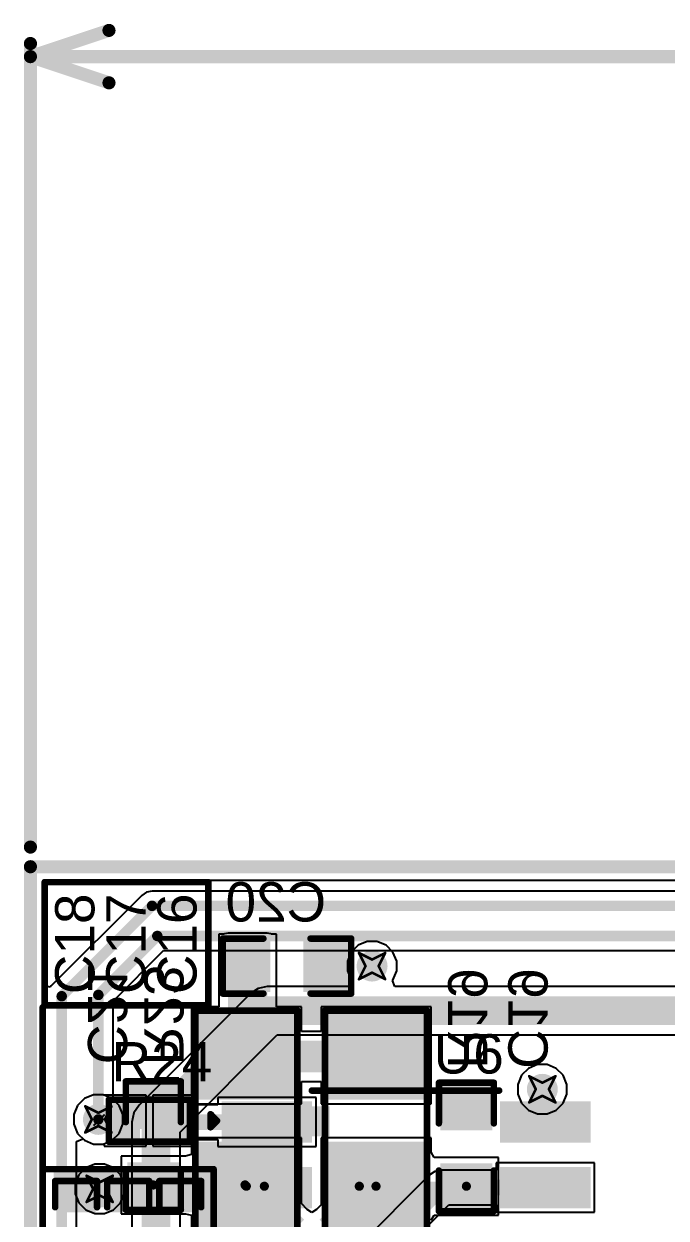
# Model space of a CAD drawing. Header units: inches. Extents: x -6 to 430, y 0 to 90.
# Drawn here: x -0.13 to 12.33, y 43.19 to 66.34 of the extents above; entities that cross this region are included whole.
import ezdxf

# ---------------------------------------------------------------- set-up
doc = ezdxf.new("R2010")
doc.units = ezdxf.units.IN
for name, color, linetype in [('Board_Outline', 56, 'Continuous'), ('Bottom Layer', 5, 'Continuous'), ('Bottom Overlay', 54, 'Continuous'), ('Bottom Paste', 16, 'Continuous'), ('Bottom Solder', 6, 'Continuous'), ('Drill Drawing', 1, 'Continuous'), ('Layer 1', 16, 'Continuous'), ('Layer 2', 76, 'Continuous'), ('Mechanical 1', 6, 'Continuous'), ('Top Layer', 1, 'Continuous'), ('Top Overlay', 2, 'Continuous'), ('Top Paste', 8, 'Continuous'), ('Top Solder', 216, 'Continuous'), ('Via Holes', 16, 'Continuous')]:
    doc.layers.add(name, color=color, linetype=linetype)
doc.styles.add('Arial', font='', dxfattribs={"height": 0.2})
doc.styles.get('Arial').set_extended_font_data('Arial')

msp = doc.modelspace()

# ---------------------------------------------------------------- hatches: boundary and pattern name
at = {"layer": 'Bottom Layer'}
for points in [[(3.832, 46.017), (4.594, 46.017), (4.594, 48.531), (3.832, 48.531)], [(3.832, 47.63), (3.832, 48.519), (4.594, 48.519), (4.594, 47.63)], [(5.356, 47.63), (5.356, 48.519), (6.118, 48.519), (6.118, 47.63)], [(3.299, 45.585), (3.299, 47.109), (5.077, 47.109), (5.077, 45.585)], [(7.591, 47.109), (7.591, 45.585), (5.813, 45.585), (5.813, 47.109)], [(3.832, 46.017), (7.109, 46.017), (7.109, 46.626), (3.832, 46.626)], [(2.829, 44.975), (1.94, 44.975), (1.94, 45.737), (2.829, 45.737)], [(8.01, 45.712), (8.899, 45.712), (8.899, 44.95), (8.01, 44.95)], [(3.299, 43.045), (3.299, 44.569), (5.077, 44.569), (5.077, 43.045)], [(7.591, 44.569), (7.591, 43.045), (5.813, 43.045), (5.813, 44.569)], [(2.829, 43.451), (1.94, 43.451), (1.94, 44.213), (2.829, 44.213)], [(8.01, 44.188), (8.899, 44.188), (8.899, 43.426), (8.01, 43.426)]]:
    msp.add_hatch(color=5, dxfattribs=at).paths.add_polyline_path(points)
h = msp.add_hatch(color=5, dxfattribs=at)
edge = h.paths.add_edge_path()
edge.add_arc((6.626, 48.074), 0.3, 0, 360)
h = msp.add_hatch(color=5, dxfattribs=at)
edge = h.paths.add_edge_path()
edge.add_arc((9.928, 45.686), 0.3, 0, 360)
h = msp.add_hatch(color=5, dxfattribs=at)
edge = h.paths.add_edge_path()
edge.add_arc((1.318, 45.102), 0.3, 0, 360)
h = msp.add_hatch(color=5, dxfattribs=at)
edge = h.paths.add_edge_path()
edge.add_arc((1.343, 43.756), 0.3, 0, 360)
at = {"layer": 'Bottom Paste'}
for points in [[(3.832, 47.63), (3.832, 48.519), (4.594, 48.519), (4.594, 47.63)], [(5.356, 47.63), (5.356, 48.519), (6.118, 48.519), (6.118, 47.63)], [(3.299, 45.585), (3.299, 47.109), (5.077, 47.109), (5.077, 45.585)], [(7.591, 47.109), (7.591, 45.585), (5.813, 45.585), (5.813, 47.109)], [(2.829, 44.975), (1.94, 44.975), (1.94, 45.737), (2.829, 45.737)], [(8.01, 45.712), (8.899, 45.712), (8.899, 44.95), (8.01, 44.95)], [(3.299, 43.045), (3.299, 44.569), (5.077, 44.569), (5.077, 43.045)], [(7.591, 44.569), (7.591, 43.045), (5.813, 43.045), (5.813, 44.569)], [(2.829, 43.451), (1.94, 43.451), (1.94, 44.213), (2.829, 44.213)], [(8.01, 44.188), (8.899, 44.188), (8.899, 43.426), (8.01, 43.426)]]:
    msp.add_hatch(color=16, dxfattribs=at).paths.add_polyline_path(points)
at = {"layer": 'Bottom Solder'}
for points in [[(3.772, 47.57), (3.772, 48.579), (4.654, 48.579), (4.654, 47.57)], [(5.296, 47.57), (5.296, 48.579), (6.178, 48.579), (6.178, 47.57)], [(3.197, 45.483), (3.197, 47.21), (5.178, 47.21), (5.178, 45.483)], [(7.693, 47.21), (7.693, 45.483), (5.712, 45.483), (5.712, 47.21)], [(2.889, 44.915), (1.88, 44.915), (1.88, 45.797), (2.889, 45.797)], [(7.95, 45.772), (8.959, 45.772), (8.959, 44.89), (7.95, 44.89)], [(3.197, 42.943), (3.197, 44.67), (5.178, 44.67), (5.178, 42.943)], [(7.693, 44.67), (7.693, 42.943), (5.712, 42.943), (5.712, 44.67)], [(2.889, 43.391), (1.88, 43.391), (1.88, 44.273), (2.889, 44.273)], [(7.95, 44.248), (8.959, 44.248), (8.959, 43.366), (7.95, 43.366)]]:
    msp.add_hatch(color=6, dxfattribs=at).paths.add_polyline_path(points)
at = {"layer": 'Layer 1'}
h = msp.add_hatch(color=16, dxfattribs=at)
edge = h.paths.add_edge_path()
edge.add_arc((6.626, 48.074), 0.3, 0, 360)
h = msp.add_hatch(color=16, dxfattribs=at)
edge = h.paths.add_edge_path()
edge.add_arc((9.928, 45.686), 0.3, 0, 360)
h = msp.add_hatch(color=16, dxfattribs=at)
edge = h.paths.add_edge_path()
edge.add_arc((1.318, 45.102), 0.3, 0, 360)
h = msp.add_hatch(color=16, dxfattribs=at)
edge = h.paths.add_edge_path()
edge.add_arc((1.343, 43.756), 0.3, 0, 360)
at = {"layer": 'Layer 2'}
h = msp.add_hatch(color=76, dxfattribs=at)
edge = h.paths.add_edge_path()
edge.add_arc((6.626, 48.074), 0.3, 0, 360)
h = msp.add_hatch(color=76, dxfattribs=at)
edge = h.paths.add_edge_path()
edge.add_arc((9.928, 45.686), 0.3, 0, 360)
h = msp.add_hatch(color=76, dxfattribs=at)
edge = h.paths.add_edge_path()
edge.add_arc((1.318, 45.102), 0.3, 0, 360)
h = msp.add_hatch(color=76, dxfattribs=at)
edge = h.paths.add_edge_path()
edge.add_arc((1.343, 43.756), 0.3, 0, 360)
at = {"layer": 'Top Layer'}
h = msp.add_hatch(color=1, dxfattribs=at)
edge = h.paths.add_edge_path()
edge.add_arc((6.626, 48.074), 0.3, 0, 360)
h = msp.add_hatch(color=1, dxfattribs=at)
edge = h.paths.add_edge_path()
edge.add_arc((9.928, 45.686), 0.3, 0, 360)
h = msp.add_hatch(color=1, dxfattribs=at)
edge = h.paths.add_edge_path()
edge.add_arc((1.318, 45.102), 0.3, 0, 360)
for points in [[(1.61, 44.759), (1.61, 45.394), (2.067, 45.394), (2.067, 44.759)], [(2.549, 44.759), (2.549, 45.394), (3.007, 45.394), (3.007, 44.759)], [(3.812, 44.751), (3.812, 45.351), (5.362, 45.351), (5.362, 44.751)], [(9.212, 44.751), (9.212, 45.351), (10.762, 45.351), (10.762, 44.751)], [(0.454, 43.4), (5.382, 43.4), (5.382, 44.086), (0.454, 44.086)], [(3.812, 43.481), (3.812, 44.081), (5.362, 44.081), (5.362, 43.481)], [(9.212, 43.481), (9.212, 44.081), (10.762, 44.081), (10.762, 43.481)], [(0.568, 43.82), (1.203, 43.82), (1.203, 43.362), (0.568, 43.362)], [(2.213, 43.362), (1.578, 43.362), (1.578, 43.82), (2.213, 43.82)], [(2.588, 43.82), (3.223, 43.82), (3.223, 43.362), (2.588, 43.362)]]:
    msp.add_hatch(color=1, dxfattribs=at).paths.add_polyline_path(points)
h = msp.add_hatch(color=1, dxfattribs=at)
edge = h.paths.add_edge_path()
edge.add_arc((1.343, 43.756), 0.3, 0, 360)
at = {"layer": 'Top Overlay'}
msp.add_hatch(color=2, dxfattribs=at).paths.add_polyline_path([(5.448, 44.772), (5.804, 44.772), (5.804, 45.356), (5.448, 45.356)])
at = {"layer": 'Top Paste'}
for points in [[(1.61, 44.759), (1.61, 45.394), (2.067, 45.394), (2.067, 44.759)], [(2.549, 44.759), (2.549, 45.394), (3.007, 45.394), (3.007, 44.759)], [(3.812, 44.751), (3.812, 45.351), (5.362, 45.351), (5.362, 44.751)], [(9.212, 44.751), (9.212, 45.351), (10.762, 45.351), (10.762, 44.751)], [(3.812, 43.481), (3.812, 44.081), (5.362, 44.081), (5.362, 43.481)], [(9.212, 43.481), (9.212, 44.081), (10.762, 44.081), (10.762, 43.481)], [(0.568, 43.82), (1.203, 43.82), (1.203, 43.362), (0.568, 43.362)], [(2.213, 43.362), (1.578, 43.362), (1.578, 43.82), (2.213, 43.82)], [(2.588, 43.82), (3.223, 43.82), (3.223, 43.362), (2.588, 43.362)]]:
    msp.add_hatch(color=8, dxfattribs=at).paths.add_polyline_path(points)
at = {"layer": 'Top Solder'}
for points in [[(1.555, 44.704), (1.555, 45.449), (2.122, 45.449), (2.122, 44.704)], [(2.494, 44.704), (2.494, 45.449), (3.062, 45.449), (3.062, 44.704)], [(3.71, 44.65), (3.71, 45.453), (5.463, 45.453), (5.463, 44.65)], [(9.11, 44.65), (9.11, 45.453), (10.863, 45.453), (10.863, 44.65)], [(3.71, 43.38), (3.71, 44.183), (5.463, 44.183), (5.463, 43.38)], [(9.11, 43.38), (9.11, 44.183), (10.863, 44.183), (10.863, 43.38)], [(0.508, 43.88), (1.263, 43.88), (1.263, 43.302), (0.508, 43.302)], [(2.273, 43.302), (1.518, 43.302), (1.518, 43.88), (2.273, 43.88)], [(2.528, 43.88), (3.283, 43.88), (3.283, 43.302), (2.528, 43.302)]]:
    msp.add_hatch(color=216, dxfattribs=at).paths.add_polyline_path(points)
at = {"layer": 'Via Holes'}
h = msp.add_hatch(color=7, dxfattribs=at)
edge = h.paths.add_edge_path()
edge.add_arc((6.626, 48.074), 0.15, 0, 360)
h = msp.add_hatch(color=7, dxfattribs=at)
edge = h.paths.add_edge_path()
edge.add_arc((9.928, 45.686), 0.15, 0, 360)
h = msp.add_hatch(color=7, dxfattribs=at)
edge = h.paths.add_edge_path()
edge.add_arc((1.318, 45.102), 0.15, 0, 360)
h = msp.add_hatch(color=7, dxfattribs=at)
edge = h.paths.add_edge_path()
edge.add_arc((1.343, 43.756), 0.15, 0, 360)

# ---------------------------------------------------------------- linework, layer by layer
at = {"layer": 'Board_Outline'}
for points in [[(0, 50, 0.254, 0.254, 0), (45, 50, 0.254, 0.254, 0)], [(0, 0, 0.254, 0.254, 0), (0, 50, 0.254, 0.254, 0)]]:
    msp.add_lwpolyline(points, format="xyseb", dxfattribs=at)
msp.add_lwpolyline([(-0.064, 50, 0.127, 0.127, 1), (0.064, 50, 0.127, 0.127, 1)], format="xyseb", close=True, dxfattribs=at)
msp.add_lwpolyline([(-0.064, 50, 0.127, 0.127, 1), (0.064, 50, 0.127, 0.127, 1)], format="xyseb", close=True, dxfattribs=at)
at = {"layer": 'Bottom Layer'}
for p, q in [((0.259, 19.005), (0.259, 49.741)), ((0.259, 49.741), (31.794, 49.741)), ((3.759, 48.696), (3.654, 48.696)), ((3.654, 48.696), (3.654, 48.549)), ((3.763, 48.699), (3.759, 48.696)), ((3.832, 48.712), (3.763, 48.699)), ((4.594, 48.712), (3.832, 48.712)), ((4.664, 48.699), (4.594, 48.712)), ((4.667, 48.696), (4.664, 48.699)), ((4.772, 48.696), (4.667, 48.696)), ((4.772, 48.549), (4.772, 48.696)), ((3.654, 48.549), (3.651, 48.531)), ((3.651, 48.531), (3.651, 47.287)), ((4.775, 48.531), (4.772, 48.549)), ((4.775, 47.287), (4.775, 48.531)), ((3.651, 47.287), (3.121, 47.287)), ((3.121, 47.287), (3.121, 45.407)), ((5.255, 47.287), (4.775, 47.287)), ((5.255, 46.807), (5.255, 47.287)), ((7.769, 47.287), (5.636, 47.287)), ((5.636, 47.287), (5.636, 46.807)), ((7.769, 45.407), (7.769, 47.287)), ((5.636, 46.807), (5.255, 46.807)), ((5.255, 45.407), (5.255, 45.835)), ((5.255, 45.835), (5.636, 45.835)), ((5.636, 45.835), (5.636, 45.407)), ((0.913, 45.373), (0.84, 45.197)), ((1.047, 45.507), (0.913, 45.373)), ((1.223, 45.58), (1.047, 45.507)), ((1.413, 45.58), (1.223, 45.58)), ((1.588, 45.507), (1.413, 45.58)), ((1.723, 45.373), (1.588, 45.507)), ((1.795, 45.197), (1.723, 45.373)), ((3.121, 45.407), (5.255, 45.407)), ((5.636, 45.407), (7.769, 45.407)), ((0.84, 45.197), (0.84, 45.007)), ((1.795, 45.007), (1.795, 45.197)), ((0.84, 45.007), (0.913, 44.832)), ((1.723, 44.832), (1.795, 45.007)), ((0.913, 44.832), (1.047, 44.697)), ((1.047, 44.697), (1.223, 44.624)), ((1.413, 44.624), (1.588, 44.697)), ((1.588, 44.697), (1.723, 44.832)), ((5.255, 44.747), (3.121, 44.747)), ((3.121, 44.747), (3.121, 44.422)), ((5.255, 43.474), (5.255, 44.747)), ((7.769, 44.747), (5.636, 44.747)), ((5.636, 44.747), (5.636, 43.448)), ((7.769, 44.466), (7.769, 44.747)), ((1.223, 44.624), (1.413, 44.624)), ((7.833, 44.366), (7.769, 44.466)), ((3.007, 44.391), (1.762, 44.391)), ((1.762, 44.391), (1.762, 43.273)), ((3.121, 44.422), (3.007, 44.391)), ((3.007, 44.391), (3.007, 44.391)), ((9.077, 44.366), (7.833, 44.366)), ((9.077, 43.248), (9.077, 44.366)), ((5.37, 43.359), (5.255, 43.474)), ((5.458, 43.299), (5.37, 43.359)), ((5.546, 43.359), (5.458, 43.299)), ((5.636, 43.448), (5.546, 43.359)), ((1.762, 43.273), (3.007, 43.273)), ((3.007, 43.273), (3.007, 43.273)), ((3.007, 43.273), (3.121, 43.243)), ((3.121, 43.243), (3.121, 42.867)), ((7.769, 43.147), (7.833, 43.248)), ((7.833, 43.248), (9.077, 43.248))]:
    msp.add_line(p, q, dxfattribs=at)
for points in [[(2.384, 43.832, 0.178, 0.178, 0), (4.162, 43.832, 0.178, 0.178, 0)], [(4.162, 43.832, 0.178, 0.178, 0), (4.188, 43.807, 0.178, 0.178, 0)], [(4.188, 43.807, 0.178, 0.178, 0), (4.537, 43.807, 0.178, 0.178, 0)], [(4.537, 43.807, 0.178, 0.178, 0), (5.248, 43.096, 0.178, 0.178, 0)], [(5.667, 43.096, 0.178, 0.178, 0), (6.379, 43.807, 0.178, 0.178, 0)], [(6.379, 43.807, 0.178, 0.178, 0), (6.702, 43.807, 0.178, 0.178, 0)], [(6.702, 43.807, 0.178, 0.178, 0), (8.455, 43.807, 0.178, 0.178, 0)]]:
    msp.add_lwpolyline(points, format="xyseb", dxfattribs=at)
for points in [[(2.34, 43.832, 0.0889, 0.0889, 1), (2.429, 43.832, 0.0889, 0.0889, 1)], [(4.118, 43.832, 0.0889, 0.0889, 1), (4.207, 43.832, 0.0889, 0.0889, 1)], [(4.118, 43.832, 0.0889, 0.0889, 1), (4.207, 43.832, 0.0889, 0.0889, 1)], [(4.143, 43.807, 0.0889, 0.0889, 1), (4.232, 43.807, 0.0889, 0.0889, 1)], [(4.143, 43.807, 0.0889, 0.0889, 1), (4.232, 43.807, 0.0889, 0.0889, 1)], [(4.493, 43.807, 0.0889, 0.0889, 1), (4.581, 43.807, 0.0889, 0.0889, 1)], [(4.493, 43.807, 0.0889, 0.0889, 1), (4.581, 43.807, 0.0889, 0.0889, 1)], [(6.334, 43.807, 0.0889, 0.0889, 1), (6.423, 43.807, 0.0889, 0.0889, 1)], [(6.334, 43.807, 0.0889, 0.0889, 1), (6.423, 43.807, 0.0889, 0.0889, 1)], [(6.658, 43.807, 0.0889, 0.0889, 1), (6.747, 43.807, 0.0889, 0.0889, 1)], [(6.658, 43.807, 0.0889, 0.0889, 1), (6.747, 43.807, 0.0889, 0.0889, 1)], [(8.411, 43.807, 0.0889, 0.0889, 1), (8.499, 43.807, 0.0889, 0.0889, 1)]]:
    msp.add_lwpolyline(points, format="xyseb", close=True, dxfattribs=at)
at = {"layer": 'Bottom Overlay'}
for points in [[(3.731, 48.607, 0.127, 0.127, 0), (4.518, 48.607, 0.127, 0.127, 0)], [(3.731, 47.541, 0.127, 0.127, 0), (3.731, 48.607, 0.127, 0.127, 0)], [(5.432, 48.607, 0.127, 0.127, 0), (6.22, 48.607, 0.127, 0.127, 0)], [(6.22, 47.541, 0.127, 0.127, 0), (6.22, 48.607, 0.127, 0.127, 0)], [(3.731, 47.541, 0.127, 0.127, 0), (4.518, 47.541, 0.127, 0.127, 0)], [(5.432, 47.541, 0.127, 0.127, 0), (6.22, 47.541, 0.127, 0.127, 0)], [(3.197, 47.21, 0.127, 0.127, 0), (5.178, 47.21, 0.127, 0.127, 0)], [(3.197, 42.943, 0.127, 0.127, 0), (3.197, 47.21, 0.127, 0.127, 0)], [(5.178, 42.943, 0.127, 0.127, 0), (5.178, 47.21, 0.127, 0.127, 0)], [(5.712, 42.943, 0.127, 0.127, 0), (5.712, 47.21, 0.127, 0.127, 0)], [(5.712, 47.21, 0.127, 0.127, 0), (7.693, 47.21, 0.127, 0.127, 0)], [(7.693, 42.943, 0.127, 0.127, 0), (7.693, 47.21, 0.127, 0.127, 0)], [(1.851, 45.051, 0.127, 0.127, 0), (1.851, 45.839, 0.127, 0.127, 0)], [(1.851, 45.839, 0.127, 0.127, 0), (2.918, 45.839, 0.127, 0.127, 0)], [(2.918, 45.051, 0.127, 0.127, 0), (2.918, 45.839, 0.127, 0.127, 0)], [(7.922, 45.026, 0.127, 0.127, 0), (7.922, 45.813, 0.127, 0.127, 0)], [(7.922, 45.813, 0.127, 0.127, 0), (8.988, 45.813, 0.127, 0.127, 0)], [(8.988, 45.026, 0.127, 0.127, 0), (8.988, 45.813, 0.127, 0.127, 0)], [(1.851, 43.35, 0.127, 0.127, 0), (1.851, 44.137, 0.127, 0.127, 0)], [(2.918, 43.35, 0.127, 0.127, 0), (2.918, 44.137, 0.127, 0.127, 0)], [(7.922, 43.324, 0.127, 0.127, 0), (7.922, 44.112, 0.127, 0.127, 0)], [(8.988, 43.324, 0.127, 0.127, 0), (8.988, 44.112, 0.127, 0.127, 0)], [(1.851, 43.35, 0.127, 0.127, 0), (2.918, 43.35, 0.127, 0.127, 0)], [(7.922, 43.324, 0.127, 0.127, 0), (8.988, 43.324, 0.127, 0.127, 0)]]:
    msp.add_lwpolyline(points, format="xyseb", dxfattribs=at)
for points in [[(3.699, 48.607, 0.0635, 0.0635, 1), (3.762, 48.607, 0.0635, 0.0635, 1)], [(3.699, 48.607, 0.0635, 0.0635, 1), (3.762, 48.607, 0.0635, 0.0635, 1)], [(4.486, 48.607, 0.0635, 0.0635, 1), (4.55, 48.607, 0.0635, 0.0635, 1)], [(5.401, 48.607, 0.0635, 0.0635, 1), (5.464, 48.607, 0.0635, 0.0635, 1)], [(6.188, 48.607, 0.0635, 0.0635, 1), (6.252, 48.607, 0.0635, 0.0635, 1)], [(6.188, 48.607, 0.0635, 0.0635, 1), (6.252, 48.607, 0.0635, 0.0635, 1)], [(3.699, 47.541, 0.0635, 0.0635, 1), (3.762, 47.541, 0.0635, 0.0635, 1)], [(3.699, 47.541, 0.0635, 0.0635, 1), (3.762, 47.541, 0.0635, 0.0635, 1)], [(4.486, 47.541, 0.0635, 0.0635, 1), (4.55, 47.541, 0.0635, 0.0635, 1)], [(5.401, 47.541, 0.0635, 0.0635, 1), (5.464, 47.541, 0.0635, 0.0635, 1)], [(6.188, 47.541, 0.0635, 0.0635, 1), (6.252, 47.541, 0.0635, 0.0635, 1)], [(6.188, 47.541, 0.0635, 0.0635, 1), (6.252, 47.541, 0.0635, 0.0635, 1)], [(3.165, 47.21, 0.0635, 0.0635, 1), (3.229, 47.21, 0.0635, 0.0635, 1)], [(3.165, 47.21, 0.0635, 0.0635, 1), (3.229, 47.21, 0.0635, 0.0635, 1)], [(5.147, 47.21, 0.0635, 0.0635, 1), (5.21, 47.21, 0.0635, 0.0635, 1)], [(5.147, 47.21, 0.0635, 0.0635, 1), (5.21, 47.21, 0.0635, 0.0635, 1)], [(5.68, 47.21, 0.0635, 0.0635, 1), (5.744, 47.21, 0.0635, 0.0635, 1)], [(5.68, 47.21, 0.0635, 0.0635, 1), (5.744, 47.21, 0.0635, 0.0635, 1)], [(7.661, 47.21, 0.0635, 0.0635, 1), (7.725, 47.21, 0.0635, 0.0635, 1)], [(7.661, 47.21, 0.0635, 0.0635, 1), (7.725, 47.21, 0.0635, 0.0635, 1)], [(1.819, 45.839, 0.0635, 0.0635, 1), (1.883, 45.839, 0.0635, 0.0635, 1)], [(1.819, 45.839, 0.0635, 0.0635, 1), (1.883, 45.839, 0.0635, 0.0635, 1)], [(2.886, 45.839, 0.0635, 0.0635, 1), (2.95, 45.839, 0.0635, 0.0635, 1)], [(2.886, 45.839, 0.0635, 0.0635, 1), (2.95, 45.839, 0.0635, 0.0635, 1)], [(7.89, 45.813, 0.0635, 0.0635, 1), (7.953, 45.813, 0.0635, 0.0635, 1)], [(7.89, 45.813, 0.0635, 0.0635, 1), (7.953, 45.813, 0.0635, 0.0635, 1)], [(8.957, 45.813, 0.0635, 0.0635, 1), (9.02, 45.813, 0.0635, 0.0635, 1)], [(8.957, 45.813, 0.0635, 0.0635, 1), (9.02, 45.813, 0.0635, 0.0635, 1)], [(1.819, 45.051, 0.0635, 0.0635, 1), (1.883, 45.051, 0.0635, 0.0635, 1)], [(2.886, 45.051, 0.0635, 0.0635, 1), (2.95, 45.051, 0.0635, 0.0635, 1)], [(7.89, 45.026, 0.0635, 0.0635, 1), (7.953, 45.026, 0.0635, 0.0635, 1)], [(8.957, 45.026, 0.0635, 0.0635, 1), (9.02, 45.026, 0.0635, 0.0635, 1)], [(1.819, 44.137, 0.0635, 0.0635, 1), (1.883, 44.137, 0.0635, 0.0635, 1)], [(2.886, 44.137, 0.0635, 0.0635, 1), (2.95, 44.137, 0.0635, 0.0635, 1)], [(7.89, 44.112, 0.0635, 0.0635, 1), (7.953, 44.112, 0.0635, 0.0635, 1)], [(8.957, 44.112, 0.0635, 0.0635, 1), (9.02, 44.112, 0.0635, 0.0635, 1)], [(1.819, 43.35, 0.0635, 0.0635, 1), (1.883, 43.35, 0.0635, 0.0635, 1)], [(1.819, 43.35, 0.0635, 0.0635, 1), (1.883, 43.35, 0.0635, 0.0635, 1)], [(2.886, 43.35, 0.0635, 0.0635, 1), (2.95, 43.35, 0.0635, 0.0635, 1)], [(2.886, 43.35, 0.0635, 0.0635, 1), (2.95, 43.35, 0.0635, 0.0635, 1)], [(7.89, 43.324, 0.0635, 0.0635, 1), (7.953, 43.324, 0.0635, 0.0635, 1)], [(7.89, 43.324, 0.0635, 0.0635, 1), (7.953, 43.324, 0.0635, 0.0635, 1)], [(8.957, 43.324, 0.0635, 0.0635, 1), (9.02, 43.324, 0.0635, 0.0635, 1)], [(8.957, 43.324, 0.0635, 0.0635, 1), (9.02, 43.324, 0.0635, 0.0635, 1)]]:
    msp.add_lwpolyline(points, format="xyseb", close=True, dxfattribs=at)
at = {"layer": 'Drill Drawing'}
for points in [[(6.372, 48.328, 0.0508, 0.0508, 0), (6.626, 48.201, 0.0508, 0.0508, 0)], [(6.372, 48.328, 0.0508, 0.0508, 0), (6.499, 48.074, 0.0508, 0.0508, 0)], [(6.626, 48.201, 0.0508, 0.0508, 0), (6.88, 48.328, 0.0508, 0.0508, 0)], [(6.753, 48.074, 0.0508, 0.0508, 0), (6.88, 48.328, 0.0508, 0.0508, 0)], [(6.372, 47.82, 0.0508, 0.0508, 0), (6.499, 48.074, 0.0508, 0.0508, 0)], [(6.372, 47.82, 0.0508, 0.0508, 0), (6.626, 47.947, 0.0508, 0.0508, 0)], [(6.626, 47.947, 0.0508, 0.0508, 0), (6.88, 47.82, 0.0508, 0.0508, 0)], [(6.753, 48.074, 0.0508, 0.0508, 0), (6.88, 47.82, 0.0508, 0.0508, 0)], [(9.674, 45.94, 0.0508, 0.0508, 0), (9.928, 45.813, 0.0508, 0.0508, 0)], [(9.674, 45.94, 0.0508, 0.0508, 0), (9.801, 45.686, 0.0508, 0.0508, 0)], [(9.928, 45.813, 0.0508, 0.0508, 0), (10.182, 45.94, 0.0508, 0.0508, 0)], [(10.055, 45.686, 0.0508, 0.0508, 0), (10.182, 45.94, 0.0508, 0.0508, 0)], [(9.674, 45.432, 0.0508, 0.0508, 0), (9.801, 45.686, 0.0508, 0.0508, 0)], [(10.055, 45.686, 0.0508, 0.0508, 0), (10.182, 45.432, 0.0508, 0.0508, 0)], [(1.064, 45.356, 0.0508, 0.0508, 0), (1.318, 45.229, 0.0508, 0.0508, 0)], [(1.064, 45.356, 0.0508, 0.0508, 0), (1.191, 45.102, 0.0508, 0.0508, 0)], [(1.318, 45.229, 0.0508, 0.0508, 0), (1.572, 45.356, 0.0508, 0.0508, 0)], [(1.445, 45.102, 0.0508, 0.0508, 0), (1.572, 45.356, 0.0508, 0.0508, 0)], [(9.674, 45.432, 0.0508, 0.0508, 0), (9.928, 45.559, 0.0508, 0.0508, 0)], [(9.928, 45.559, 0.0508, 0.0508, 0), (10.182, 45.432, 0.0508, 0.0508, 0)], [(1.064, 44.848, 0.0508, 0.0508, 0), (1.191, 45.102, 0.0508, 0.0508, 0)], [(1.064, 44.848, 0.0508, 0.0508, 0), (1.318, 44.975, 0.0508, 0.0508, 0)], [(1.318, 44.975, 0.0508, 0.0508, 0), (1.572, 44.848, 0.0508, 0.0508, 0)], [(1.445, 45.102, 0.0508, 0.0508, 0), (1.572, 44.848, 0.0508, 0.0508, 0)], [(1.089, 44.01, 0.0508, 0.0508, 0), (1.343, 43.883, 0.0508, 0.0508, 0)], [(1.089, 44.01, 0.0508, 0.0508, 0), (1.216, 43.756, 0.0508, 0.0508, 0)], [(1.343, 43.883, 0.0508, 0.0508, 0), (1.597, 44.01, 0.0508, 0.0508, 0)], [(1.47, 43.756, 0.0508, 0.0508, 0), (1.597, 44.01, 0.0508, 0.0508, 0)], [(1.089, 43.502, 0.0508, 0.0508, 0), (1.216, 43.756, 0.0508, 0.0508, 0)], [(1.47, 43.756, 0.0508, 0.0508, 0), (1.597, 43.502, 0.0508, 0.0508, 0)], [(1.089, 43.502, 0.0508, 0.0508, 0), (1.343, 43.629, 0.0508, 0.0508, 0)], [(1.343, 43.629, 0.0508, 0.0508, 0), (1.597, 43.502, 0.0508, 0.0508, 0)]]:
    msp.add_lwpolyline(points, format="xyseb", dxfattribs=at)
for points in [[(6.359, 48.328, 0.0254, 0.0254, 1), (6.385, 48.328, 0.0254, 0.0254, 1)], [(6.359, 48.328, 0.0254, 0.0254, 1), (6.385, 48.328, 0.0254, 0.0254, 1)], [(6.613, 48.201, 0.0254, 0.0254, 1), (6.639, 48.201, 0.0254, 0.0254, 1)], [(6.613, 48.201, 0.0254, 0.0254, 1), (6.639, 48.201, 0.0254, 0.0254, 1)], [(6.867, 48.328, 0.0254, 0.0254, 1), (6.893, 48.328, 0.0254, 0.0254, 1)], [(6.867, 48.328, 0.0254, 0.0254, 1), (6.893, 48.328, 0.0254, 0.0254, 1)], [(6.486, 48.074, 0.0254, 0.0254, 1), (6.512, 48.074, 0.0254, 0.0254, 1)], [(6.486, 48.074, 0.0254, 0.0254, 1), (6.512, 48.074, 0.0254, 0.0254, 1)], [(6.613, 47.947, 0.0254, 0.0254, 1), (6.639, 47.947, 0.0254, 0.0254, 1)], [(6.613, 47.947, 0.0254, 0.0254, 1), (6.639, 47.947, 0.0254, 0.0254, 1)], [(6.74, 48.074, 0.0254, 0.0254, 1), (6.766, 48.074, 0.0254, 0.0254, 1)], [(6.74, 48.074, 0.0254, 0.0254, 1), (6.766, 48.074, 0.0254, 0.0254, 1)], [(6.359, 47.82, 0.0254, 0.0254, 1), (6.385, 47.82, 0.0254, 0.0254, 1)], [(6.359, 47.82, 0.0254, 0.0254, 1), (6.385, 47.82, 0.0254, 0.0254, 1)], [(6.867, 47.82, 0.0254, 0.0254, 1), (6.893, 47.82, 0.0254, 0.0254, 1)], [(6.867, 47.82, 0.0254, 0.0254, 1), (6.893, 47.82, 0.0254, 0.0254, 1)], [(9.661, 45.94, 0.0254, 0.0254, 1), (9.687, 45.94, 0.0254, 0.0254, 1)], [(9.661, 45.94, 0.0254, 0.0254, 1), (9.687, 45.94, 0.0254, 0.0254, 1)], [(9.915, 45.813, 0.0254, 0.0254, 1), (9.941, 45.813, 0.0254, 0.0254, 1)], [(9.915, 45.813, 0.0254, 0.0254, 1), (9.941, 45.813, 0.0254, 0.0254, 1)], [(10.169, 45.94, 0.0254, 0.0254, 1), (10.195, 45.94, 0.0254, 0.0254, 1)], [(10.169, 45.94, 0.0254, 0.0254, 1), (10.195, 45.94, 0.0254, 0.0254, 1)], [(9.788, 45.686, 0.0254, 0.0254, 1), (9.814, 45.686, 0.0254, 0.0254, 1)], [(9.788, 45.686, 0.0254, 0.0254, 1), (9.814, 45.686, 0.0254, 0.0254, 1)], [(10.042, 45.686, 0.0254, 0.0254, 1), (10.068, 45.686, 0.0254, 0.0254, 1)], [(10.042, 45.686, 0.0254, 0.0254, 1), (10.068, 45.686, 0.0254, 0.0254, 1)], [(1.051, 45.356, 0.0254, 0.0254, 1), (1.076, 45.356, 0.0254, 0.0254, 1)], [(1.051, 45.356, 0.0254, 0.0254, 1), (1.076, 45.356, 0.0254, 0.0254, 1)], [(1.559, 45.356, 0.0254, 0.0254, 1), (1.584, 45.356, 0.0254, 0.0254, 1)], [(1.559, 45.356, 0.0254, 0.0254, 1), (1.584, 45.356, 0.0254, 0.0254, 1)], [(9.661, 45.432, 0.0254, 0.0254, 1), (9.687, 45.432, 0.0254, 0.0254, 1)], [(9.661, 45.432, 0.0254, 0.0254, 1), (9.687, 45.432, 0.0254, 0.0254, 1)], [(9.915, 45.559, 0.0254, 0.0254, 1), (9.941, 45.559, 0.0254, 0.0254, 1)], [(9.915, 45.559, 0.0254, 0.0254, 1), (9.941, 45.559, 0.0254, 0.0254, 1)], [(10.169, 45.432, 0.0254, 0.0254, 1), (10.195, 45.432, 0.0254, 0.0254, 1)], [(10.169, 45.432, 0.0254, 0.0254, 1), (10.195, 45.432, 0.0254, 0.0254, 1)], [(1.305, 45.229, 0.0254, 0.0254, 1), (1.33, 45.229, 0.0254, 0.0254, 1)], [(1.305, 45.229, 0.0254, 0.0254, 1), (1.33, 45.229, 0.0254, 0.0254, 1)], [(1.178, 45.102, 0.0254, 0.0254, 1), (1.203, 45.102, 0.0254, 0.0254, 1)], [(1.178, 45.102, 0.0254, 0.0254, 1), (1.203, 45.102, 0.0254, 0.0254, 1)], [(1.305, 44.975, 0.0254, 0.0254, 1), (1.33, 44.975, 0.0254, 0.0254, 1)], [(1.305, 44.975, 0.0254, 0.0254, 1), (1.33, 44.975, 0.0254, 0.0254, 1)], [(1.432, 45.102, 0.0254, 0.0254, 1), (1.457, 45.102, 0.0254, 0.0254, 1)], [(1.432, 45.102, 0.0254, 0.0254, 1), (1.457, 45.102, 0.0254, 0.0254, 1)], [(1.051, 44.848, 0.0254, 0.0254, 1), (1.076, 44.848, 0.0254, 0.0254, 1)], [(1.051, 44.848, 0.0254, 0.0254, 1), (1.076, 44.848, 0.0254, 0.0254, 1)], [(1.559, 44.848, 0.0254, 0.0254, 1), (1.584, 44.848, 0.0254, 0.0254, 1)], [(1.559, 44.848, 0.0254, 0.0254, 1), (1.584, 44.848, 0.0254, 0.0254, 1)], [(1.076, 44.01, 0.0254, 0.0254, 1), (1.102, 44.01, 0.0254, 0.0254, 1)], [(1.076, 44.01, 0.0254, 0.0254, 1), (1.102, 44.01, 0.0254, 0.0254, 1)], [(1.584, 44.01, 0.0254, 0.0254, 1), (1.61, 44.01, 0.0254, 0.0254, 1)], [(1.584, 44.01, 0.0254, 0.0254, 1), (1.61, 44.01, 0.0254, 0.0254, 1)], [(1.203, 43.756, 0.0254, 0.0254, 1), (1.229, 43.756, 0.0254, 0.0254, 1)], [(1.203, 43.756, 0.0254, 0.0254, 1), (1.229, 43.756, 0.0254, 0.0254, 1)], [(1.33, 43.883, 0.0254, 0.0254, 1), (1.356, 43.883, 0.0254, 0.0254, 1)], [(1.33, 43.883, 0.0254, 0.0254, 1), (1.356, 43.883, 0.0254, 0.0254, 1)], [(1.457, 43.756, 0.0254, 0.0254, 1), (1.483, 43.756, 0.0254, 0.0254, 1)], [(1.457, 43.756, 0.0254, 0.0254, 1), (1.483, 43.756, 0.0254, 0.0254, 1)], [(1.076, 43.502, 0.0254, 0.0254, 1), (1.102, 43.502, 0.0254, 0.0254, 1)], [(1.076, 43.502, 0.0254, 0.0254, 1), (1.102, 43.502, 0.0254, 0.0254, 1)], [(1.33, 43.629, 0.0254, 0.0254, 1), (1.356, 43.629, 0.0254, 0.0254, 1)], [(1.33, 43.629, 0.0254, 0.0254, 1), (1.356, 43.629, 0.0254, 0.0254, 1)], [(1.584, 43.502, 0.0254, 0.0254, 1), (1.61, 43.502, 0.0254, 0.0254, 1)], [(1.584, 43.502, 0.0254, 0.0254, 1), (1.61, 43.502, 0.0254, 0.0254, 1)]]:
    msp.add_lwpolyline(points, format="xyseb", close=True, dxfattribs=at)
at = {"layer": 'Layer 1'}
for p, q in [((0.259, 47.701), (0.259, 49.741)), ((0.259, 49.741), (32.342, 49.741)), ((2.158, 49.444), (0.405, 47.691)), ((2.25, 49.506), (2.158, 49.444)), ((2.158, 49.444), (2.158, 49.444)), ((2.359, 49.527), (2.25, 49.506)), ((25.498, 49.527), (2.359, 49.527)), ((1.602, 47.397), (2.579, 48.373)), ((2.579, 48.373), (24.847, 48.373)), ((0.386, 47.663), (0.259, 47.701)), ((0.405, 47.691), (0.386, 47.663)), ((1.602, 45.493), (1.602, 47.397)), ((1.723, 45.373), (1.602, 45.493)), ((1.795, 45.197), (1.723, 45.373)), ((1.795, 45.007), (1.795, 45.197)), ((1.723, 44.832), (1.795, 45.007)), ((0.891, 44.673), (1.018, 44.726)), ((1.018, 44.726), (1.047, 44.697)), ((1.047, 44.697), (1.223, 44.624)), ((1.413, 44.624), (1.588, 44.697)), ((1.588, 44.697), (1.723, 44.832)), ((0.891, 41.944), (0.891, 44.673)), ((1.223, 44.624), (1.413, 44.624))]:
    msp.add_line(p, q, dxfattribs=at)
for points in [[(0.606, 47.49, 0.203, 0.203, 0), (2.359, 49.242, 0.203, 0.203, 0)], [(2.359, 49.242, 0.203, 0.203, 0), (25.498, 49.242, 0.203, 0.203, 0)], [(1.318, 47.515, 0.203, 0.203, 0), (2.461, 48.658, 0.203, 0.203, 0)], [(2.461, 48.658, 0.203, 0.203, 0), (24.965, 48.658, 0.203, 0.203, 0)], [(0.606, 41.826, 0.203, 0.203, 0), (0.606, 47.49, 0.203, 0.203, 0)], [(1.318, 45.102, 0.203, 0.203, 0), (1.318, 47.515, 0.203, 0.203, 0)]]:
    msp.add_lwpolyline(points, format="xyseb", dxfattribs=at)
for points in [[(2.308, 49.242, 0.102, 0.102, 1), (2.41, 49.242, 0.102, 0.102, 1)], [(2.308, 49.242, 0.102, 0.102, 1), (2.41, 49.242, 0.102, 0.102, 1)], [(2.41, 48.658, 0.102, 0.102, 1), (2.511, 48.658, 0.102, 0.102, 1)], [(2.41, 48.658, 0.102, 0.102, 1), (2.511, 48.658, 0.102, 0.102, 1)], [(0.556, 47.49, 0.102, 0.102, 1), (0.657, 47.49, 0.102, 0.102, 1)], [(0.556, 47.49, 0.102, 0.102, 1), (0.657, 47.49, 0.102, 0.102, 1)], [(1.267, 47.515, 0.102, 0.102, 1), (1.368, 47.515, 0.102, 0.102, 1)], [(1.267, 47.515, 0.102, 0.102, 1), (1.368, 47.515, 0.102, 0.102, 1)], [(1.267, 45.102, 0.102, 0.102, 1), (1.368, 45.102, 0.102, 0.102, 1)]]:
    msp.add_lwpolyline(points, format="xyseb", close=True, dxfattribs=at)
at = {"layer": 'Layer 2'}
for p, q in [((0.259, 0.259), (0.259, 49.741)), ((0.259, 49.741), (44.741, 49.741)), ((6.356, 48.479), (6.221, 48.345)), ((6.531, 48.552), (6.356, 48.479)), ((6.721, 48.552), (6.531, 48.552)), ((6.897, 48.479), (6.721, 48.552)), ((7.031, 48.345), (6.897, 48.479)), ((6.221, 48.345), (6.148, 48.169)), ((6.148, 48.169), (6.148, 47.979)), ((7.104, 48.169), (7.031, 48.345)), ((7.104, 47.979), (7.104, 48.169)), ((6.148, 47.979), (6.221, 47.803)), ((7.031, 47.803), (7.104, 47.979)), ((6.231, 47.794), (6.182, 47.677)), ((6.221, 47.803), (6.231, 47.794)), ((7.022, 47.794), (7.031, 47.803)), ((7.07, 47.677), (7.022, 47.794)), ((4.265, 47.54), (2.106, 45.381)), ((4.416, 47.641), (4.265, 47.54)), ((4.594, 47.677), (4.416, 47.641)), ((6.182, 47.677), (4.594, 47.677)), ((31.036, 47.677), (7.07, 47.677)), ((2.901, 44.858), (4.787, 46.744)), ((4.787, 46.744), (30.843, 46.744)), ((9.658, 46.091), (9.523, 45.957)), ((9.833, 46.164), (9.658, 46.091)), ((10.023, 46.164), (9.833, 46.164)), ((10.199, 46.091), (10.023, 46.164)), ((10.333, 45.957), (10.199, 46.091)), ((9.523, 45.957), (9.45, 45.781)), ((10.406, 45.781), (10.333, 45.957)), ((9.45, 45.781), (9.45, 45.591)), ((10.406, 45.591), (10.406, 45.781)), ((0.913, 45.373), (0.84, 45.197)), ((1.047, 45.507), (0.913, 45.373)), ((1.223, 45.58), (1.047, 45.507)), ((1.413, 45.58), (1.223, 45.58)), ((1.588, 45.507), (1.413, 45.58)), ((1.723, 45.373), (1.588, 45.507)), ((1.795, 45.197), (1.723, 45.373)), ((2.106, 45.381), (2.005, 45.23)), ((9.45, 45.591), (9.523, 45.416)), ((9.523, 45.416), (9.658, 45.281)), ((10.199, 45.281), (10.333, 45.416)), ((10.333, 45.416), (10.406, 45.591)), ((0.84, 45.197), (0.84, 45.007)), ((1.795, 45.007), (1.795, 45.197)), ((2.005, 45.23), (1.969, 45.051)), ((9.658, 45.281), (9.833, 45.209)), ((9.833, 45.209), (10.023, 45.209)), ((10.023, 45.209), (10.199, 45.281)), ((0.84, 45.007), (0.913, 44.832)), ((1.723, 44.832), (1.795, 45.007)), ((1.969, 45.051), (1.969, 42.685)), ((0.913, 44.832), (1.047, 44.697)), ((1.047, 44.697), (1.223, 44.624)), ((1.413, 44.624), (1.588, 44.697)), ((1.588, 44.697), (1.723, 44.832)), ((2.901, 42.755), (2.901, 44.858)), ((1.223, 44.624), (1.413, 44.624)), ((1.248, 44.234), (1.072, 44.161)), ((1.438, 44.234), (1.248, 44.234)), ((1.614, 44.161), (1.438, 44.234)), ((0.938, 44.027), (0.865, 43.851)), ((1.072, 44.161), (0.938, 44.027)), ((1.748, 44.027), (1.614, 44.161)), ((1.821, 43.851), (1.748, 44.027)), ((0.865, 43.851), (0.865, 43.661)), ((1.821, 43.661), (1.821, 43.851)), ((0.865, 43.661), (0.938, 43.485)), ((1.748, 43.485), (1.821, 43.661)), ((0.938, 43.485), (1.072, 43.351)), ((1.072, 43.351), (1.248, 43.278)), ((1.438, 43.278), (1.614, 43.351)), ((1.614, 43.351), (1.748, 43.485)), ((1.248, 43.278), (1.438, 43.278))]:
    msp.add_line(p, q, dxfattribs=at)
for points in [[(2.435, 45.051, 0.559, 0.559, 0), (4.594, 47.21, 0.559, 0.559, 0)], [(4.594, 47.21, 0.559, 0.559, 0), (31.036, 47.21, 0.559, 0.559, 0)], [(2.435, 42.562, 0.559, 0.559, 0), (2.435, 45.051, 0.559, 0.559, 0)]]:
    msp.add_lwpolyline(points, format="xyseb", dxfattribs=at)
for points in [[(4.454, 47.21, 0.279, 0.279, 1), (4.734, 47.21, 0.279, 0.279, 1)], [(4.454, 47.21, 0.279, 0.279, 1), (4.734, 47.21, 0.279, 0.279, 1)], [(2.295, 45.051, 0.279, 0.279, 1), (2.575, 45.051, 0.279, 0.279, 1)], [(2.295, 45.051, 0.279, 0.279, 1), (2.575, 45.051, 0.279, 0.279, 1)]]:
    msp.add_lwpolyline(points, format="xyseb", close=True, dxfattribs=at)
at = {"layer": 'Mechanical 1'}
for points in [[(0, 65.702, 0.254, 0.254, 0), (1.524, 66.21, 0.254, 0.254, 0)], [(0, 50.381, 0.254, 0.254, 0), (0, 65.956, 0.254, 0.254, 0)], [(0, 65.702, 0.254, 0.254, 0), (1.524, 65.194, 0.254, 0.254, 0)], [(0, 65.702, 0.254, 0.254, 0), (14.831, 65.702, 0.254, 0.254, 0)]]:
    msp.add_lwpolyline(points, format="xyseb", dxfattribs=at)
for points in [[(1.46, 66.21, 0.127, 0.127, 1), (1.587, 66.21, 0.127, 0.127, 1)], [(-0.064, 65.956, 0.127, 0.127, 1), (0.064, 65.956, 0.127, 0.127, 1)], [(-0.064, 65.702, 0.127, 0.127, 1), (0.064, 65.702, 0.127, 0.127, 1)], [(-0.064, 65.702, 0.127, 0.127, 1), (0.064, 65.702, 0.127, 0.127, 1)], [(-0.064, 65.702, 0.127, 0.127, 1), (0.064, 65.702, 0.127, 0.127, 1)], [(1.46, 65.194, 0.127, 0.127, 1), (1.587, 65.194, 0.127, 0.127, 1)], [(-0.064, 50.381, 0.127, 0.127, 1), (0.064, 50.381, 0.127, 0.127, 1)]]:
    msp.add_lwpolyline(points, format="xyseb", close=True, dxfattribs=at)
at = {"layer": 'Top Layer'}
for p, q in [((0.259, 43.129), (0.259, 49.741)), ((0.259, 49.741), (32.342, 49.741)), ((0.913, 45.373), (0.84, 45.197)), ((1.047, 45.507), (0.913, 45.373)), ((1.223, 45.58), (1.047, 45.507)), ((1.413, 45.58), (1.223, 45.58)), ((1.432, 45.572), (1.413, 45.58)), ((2.245, 45.572), (1.432, 45.572)), ((1.432, 45.572), (1.432, 45.572)), ((1.432, 45.572), (1.432, 45.572)), ((2.245, 44.582), (2.245, 45.572)), ((3.184, 45.572), (2.372, 45.572)), ((2.372, 45.572), (2.372, 44.582)), ((3.184, 45.388), (3.184, 45.572)), ((3.634, 45.388), (3.184, 45.388)), ((5.539, 45.529), (3.634, 45.529)), ((3.634, 45.529), (3.634, 45.388)), ((5.539, 44.574), (5.539, 45.529)), ((0.84, 45.197), (0.84, 45.007)), ((0.84, 45.007), (0.913, 44.832)), ((0.913, 44.832), (1.047, 44.697)), ((1.047, 44.697), (1.223, 44.624)), ((3.184, 44.582), (3.184, 44.715)), ((3.184, 44.715), (3.634, 44.715)), ((3.634, 44.715), (3.634, 44.574)), ((1.223, 44.624), (1.413, 44.624)), ((1.413, 44.624), (1.432, 44.612)), ((1.432, 44.612), (1.432, 44.582)), ((1.432, 44.582), (2.245, 44.582)), ((2.372, 44.582), (3.184, 44.582)), ((3.634, 44.574), (5.539, 44.574)), ((10.939, 44.259), (9.034, 44.259)), ((9.034, 44.259), (9.034, 44.118)), ((10.939, 43.304), (10.939, 44.259)), ((7.734, 44.019), (6.363, 42.648)), ((7.844, 44.092), (7.734, 44.019)), ((7.972, 44.118), (7.844, 44.092)), ((9.034, 44.118), (7.972, 44.118)), ((6.937, 42.27), (8.112, 43.445)), ((8.112, 43.445), (9.034, 43.445)), ((9.034, 43.445), (9.034, 43.304)), ((9.034, 43.304), (10.939, 43.304))]:
    msp.add_line(p, q, dxfattribs=at)
for points in [[(1.318, 45.102, 0.305, 0.305, 0), (1.343, 45.077, 0.305, 0.305, 0)], [(1.343, 45.077, 0.305, 0.305, 0), (1.838, 45.077, 0.305, 0.305, 0)], [(2.791, 45.051, 0.305, 0.305, 0), (4.587, 45.051, 0.305, 0.305, 0)], [(6.601, 42.41, 0.305, 0.305, 0), (7.972, 43.781, 0.305, 0.305, 0)], [(7.972, 43.781, 0.305, 0.305, 0), (9.987, 43.781, 0.305, 0.305, 0)]]:
    msp.add_lwpolyline(points, format="xyseb", dxfattribs=at)
for points in [[(1.241, 45.102, 0.152, 0.152, 1), (1.394, 45.102, 0.152, 0.152, 1)], [(1.267, 45.077, 0.152, 0.152, 1), (1.419, 45.077, 0.152, 0.152, 1)], [(1.267, 45.077, 0.152, 0.152, 1), (1.419, 45.077, 0.152, 0.152, 1)], [(1.762, 45.077, 0.152, 0.152, 1), (1.914, 45.077, 0.152, 0.152, 1)], [(2.715, 45.051, 0.152, 0.152, 1), (2.867, 45.051, 0.152, 0.152, 1)], [(4.51, 45.051, 0.152, 0.152, 1), (4.663, 45.051, 0.152, 0.152, 1)], [(7.896, 43.781, 0.152, 0.152, 1), (8.049, 43.781, 0.152, 0.152, 1)], [(7.896, 43.781, 0.152, 0.152, 1), (8.049, 43.781, 0.152, 0.152, 1)], [(9.91, 43.781, 0.152, 0.152, 1), (10.063, 43.781, 0.152, 0.152, 1)]]:
    msp.add_lwpolyline(points, format="xyseb", close=True, dxfattribs=at)
at = {"layer": 'Top Overlay'}
for points in [[(0.276, 47.312, 0.127, 0.127, 0), (0.276, 49.7, 0.127, 0.127, 0)], [(0.276, 49.7, 0.127, 0.127, 0), (3.451, 49.7, 0.127, 0.127, 0)], [(3.451, 47.312, 0.127, 0.127, 0), (3.451, 49.7, 0.127, 0.127, 0)], [(0.238, 47.274, 0.127, 0.127, 0), (0.276, 47.312, 0.127, 0.127, 0)], [(0.238, 44.137, 0.127, 0.127, 0), (0.238, 47.274, 0.127, 0.127, 0)], [(0.276, 47.312, 0.127, 0.127, 0), (3.451, 47.312, 0.127, 0.127, 0)], [(5.458, 45.661, 0.127, 0.127, 0), (9.09, 45.661, 0.127, 0.127, 0)], [(1.521, 45.483, 0.127, 0.127, 0), (3.096, 45.483, 0.127, 0.127, 0)], [(1.521, 44.67, 0.127, 0.127, 0), (1.521, 45.483, 0.127, 0.127, 0)], [(3.096, 44.67, 0.127, 0.127, 0), (3.096, 45.483, 0.127, 0.127, 0)], [(3.493, 44.95, 0.127, 0.127, 0), (3.493, 45.204, 0.127, 0.127, 0)], [(3.493, 45.204, 0.127, 0.127, 0), (3.62, 45.077, 0.127, 0.127, 0)], [(3.493, 44.95, 0.127, 0.127, 0), (3.62, 45.077, 0.127, 0.127, 0)], [(1.521, 44.67, 0.127, 0.127, 0), (3.096, 44.67, 0.127, 0.127, 0)], [(1.495, 44.645, 0.00323, 0.00323, 0), (3.121, 44.645, 0.00323, 0.00323, 0)], [(0.238, 44.137, 0.127, 0.127, 0), (3.553, 44.137, 0.127, 0.127, 0)], [(0.238, 42.105, 0.127, 0.127, 0), (0.238, 44.137, 0.127, 0.127, 0)], [(3.553, 42.105, 0.127, 0.127, 0), (3.553, 44.137, 0.127, 0.127, 0)], [(0.479, 43.4, 0.127, 0.127, 0), (0.479, 43.908, 0.127, 0.127, 0)], [(0.479, 43.908, 0.127, 0.127, 0), (1.292, 43.908, 0.127, 0.127, 0)], [(1.292, 43.4, 0.127, 0.127, 0), (1.292, 43.908, 0.127, 0.127, 0)], [(1.489, 43.4, 0.127, 0.127, 0), (1.489, 43.908, 0.127, 0.127, 0)], [(1.489, 43.908, 0.127, 0.127, 0), (2.302, 43.908, 0.127, 0.127, 0)], [(2.302, 43.4, 0.127, 0.127, 0), (2.302, 43.908, 0.127, 0.127, 0)], [(2.499, 43.4, 0.127, 0.127, 0), (2.499, 43.908, 0.127, 0.127, 0)], [(2.499, 43.908, 0.127, 0.127, 0), (3.311, 43.908, 0.127, 0.127, 0)], [(3.311, 43.4, 0.127, 0.127, 0), (3.311, 43.908, 0.127, 0.127, 0)]]:
    msp.add_lwpolyline(points, format="xyseb", dxfattribs=at)
for points in [[(0.244, 49.7, 0.0635, 0.0635, 1), (0.308, 49.7, 0.0635, 0.0635, 1)], [(0.244, 49.7, 0.0635, 0.0635, 1), (0.308, 49.7, 0.0635, 0.0635, 1)], [(3.419, 49.7, 0.0635, 0.0635, 1), (3.483, 49.7, 0.0635, 0.0635, 1)], [(3.419, 49.7, 0.0635, 0.0635, 1), (3.483, 49.7, 0.0635, 0.0635, 1)], [(0.206, 47.274, 0.0635, 0.0635, 1), (0.27, 47.274, 0.0635, 0.0635, 1)], [(0.206, 47.274, 0.0635, 0.0635, 1), (0.27, 47.274, 0.0635, 0.0635, 1)], [(0.244, 47.312, 0.0635, 0.0635, 1), (0.308, 47.312, 0.0635, 0.0635, 1)], [(0.244, 47.312, 0.0635, 0.0635, 1), (0.308, 47.312, 0.0635, 0.0635, 1)], [(0.244, 47.312, 0.0635, 0.0635, 1), (0.308, 47.312, 0.0635, 0.0635, 1)], [(3.419, 47.312, 0.0635, 0.0635, 1), (3.483, 47.312, 0.0635, 0.0635, 1)], [(3.419, 47.312, 0.0635, 0.0635, 1), (3.483, 47.312, 0.0635, 0.0635, 1)], [(5.426, 45.661, 0.0635, 0.0635, 1), (5.49, 45.661, 0.0635, 0.0635, 1)], [(9.058, 45.661, 0.0635, 0.0635, 1), (9.122, 45.661, 0.0635, 0.0635, 1)], [(1.489, 45.483, 0.0635, 0.0635, 1), (1.553, 45.483, 0.0635, 0.0635, 1)], [(1.489, 45.483, 0.0635, 0.0635, 1), (1.553, 45.483, 0.0635, 0.0635, 1)], [(3.064, 45.483, 0.0635, 0.0635, 1), (3.127, 45.483, 0.0635, 0.0635, 1)], [(3.064, 45.483, 0.0635, 0.0635, 1), (3.127, 45.483, 0.0635, 0.0635, 1)], [(3.461, 45.204, 0.0635, 0.0635, 1), (3.524, 45.204, 0.0635, 0.0635, 1)], [(3.461, 45.204, 0.0635, 0.0635, 1), (3.524, 45.204, 0.0635, 0.0635, 1)], [(3.588, 45.077, 0.0635, 0.0635, 1), (3.651, 45.077, 0.0635, 0.0635, 1)], [(3.588, 45.077, 0.0635, 0.0635, 1), (3.651, 45.077, 0.0635, 0.0635, 1)], [(3.461, 44.95, 0.0635, 0.0635, 1), (3.524, 44.95, 0.0635, 0.0635, 1)], [(3.461, 44.95, 0.0635, 0.0635, 1), (3.524, 44.95, 0.0635, 0.0635, 1)], [(1.489, 44.67, 0.0635, 0.0635, 1), (1.553, 44.67, 0.0635, 0.0635, 1)], [(1.489, 44.67, 0.0635, 0.0635, 1), (1.553, 44.67, 0.0635, 0.0635, 1)], [(3.064, 44.67, 0.0635, 0.0635, 1), (3.127, 44.67, 0.0635, 0.0635, 1)], [(3.064, 44.67, 0.0635, 0.0635, 1), (3.127, 44.67, 0.0635, 0.0635, 1)], [(1.495, 44.645, 0.00161, 0.00161, 1), (1.496, 44.645, 0.00161, 0.00161, 1)], [(3.12, 44.645, 0.00161, 0.00161, 1), (3.122, 44.645, 0.00161, 0.00161, 1)], [(0.206, 44.137, 0.0635, 0.0635, 1), (0.27, 44.137, 0.0635, 0.0635, 1)], [(0.206, 44.137, 0.0635, 0.0635, 1), (0.27, 44.137, 0.0635, 0.0635, 1)], [(0.206, 44.137, 0.0635, 0.0635, 1), (0.27, 44.137, 0.0635, 0.0635, 1)], [(3.521, 44.137, 0.0635, 0.0635, 1), (3.585, 44.137, 0.0635, 0.0635, 1)], [(3.521, 44.137, 0.0635, 0.0635, 1), (3.585, 44.137, 0.0635, 0.0635, 1)], [(0.448, 43.908, 0.0635, 0.0635, 1), (0.511, 43.908, 0.0635, 0.0635, 1)], [(0.448, 43.908, 0.0635, 0.0635, 1), (0.511, 43.908, 0.0635, 0.0635, 1)], [(1.26, 43.908, 0.0635, 0.0635, 1), (1.324, 43.908, 0.0635, 0.0635, 1)], [(1.26, 43.908, 0.0635, 0.0635, 1), (1.324, 43.908, 0.0635, 0.0635, 1)], [(1.457, 43.908, 0.0635, 0.0635, 1), (1.521, 43.908, 0.0635, 0.0635, 1)], [(1.457, 43.908, 0.0635, 0.0635, 1), (1.521, 43.908, 0.0635, 0.0635, 1)], [(2.27, 43.908, 0.0635, 0.0635, 1), (2.334, 43.908, 0.0635, 0.0635, 1)], [(2.27, 43.908, 0.0635, 0.0635, 1), (2.334, 43.908, 0.0635, 0.0635, 1)], [(2.467, 43.908, 0.0635, 0.0635, 1), (2.53, 43.908, 0.0635, 0.0635, 1)], [(2.467, 43.908, 0.0635, 0.0635, 1), (2.53, 43.908, 0.0635, 0.0635, 1)], [(3.28, 43.908, 0.0635, 0.0635, 1), (3.343, 43.908, 0.0635, 0.0635, 1)], [(3.28, 43.908, 0.0635, 0.0635, 1), (3.343, 43.908, 0.0635, 0.0635, 1)], [(0.448, 43.4, 0.0635, 0.0635, 1), (0.511, 43.4, 0.0635, 0.0635, 1)], [(1.26, 43.4, 0.0635, 0.0635, 1), (1.324, 43.4, 0.0635, 0.0635, 1)], [(1.457, 43.4, 0.0635, 0.0635, 1), (1.521, 43.4, 0.0635, 0.0635, 1)], [(2.27, 43.4, 0.0635, 0.0635, 1), (2.334, 43.4, 0.0635, 0.0635, 1)], [(2.467, 43.4, 0.0635, 0.0635, 1), (2.53, 43.4, 0.0635, 0.0635, 1)], [(3.28, 43.4, 0.0635, 0.0635, 1), (3.343, 43.4, 0.0635, 0.0635, 1)]]:
    msp.add_lwpolyline(points, format="xyseb", close=True, dxfattribs=at)

# ---------------------------------------------------------------- texts
at = {"layer": 'Bottom Overlay', "style": 'Arial', "text_generation_flag": 2}
msp.add_text('C20', height=0.762, dxfattribs=at).set_placement((5.737, 48.938))
for s, p in [('C21', (1.115, 46.169)), ('R23', (2.207, 46.144)), ('R19', (8.1, 46.08)), ('C19', (9.268, 46.08))]:
    msp.add_text(s, height=0.762, rotation=270, dxfattribs=at).set_placement(p)
at = {"layer": 'Top Overlay', "style": 'Arial'}
for s, p in [('C18', (1.241, 47.528)), ('C17', (2.232, 47.528)), ('C16', (3.222, 47.528))]:
    msp.add_text(s, height=0.762, rotation=90, dxfattribs=at).set_placement(p)
for s, p in [('U6', (7.82, 45.991)), ('R24', (1.572, 45.839))]:
    msp.add_text(s, height=0.762, dxfattribs=at).set_placement(p)

doc.saveas('drawing.dxf')
